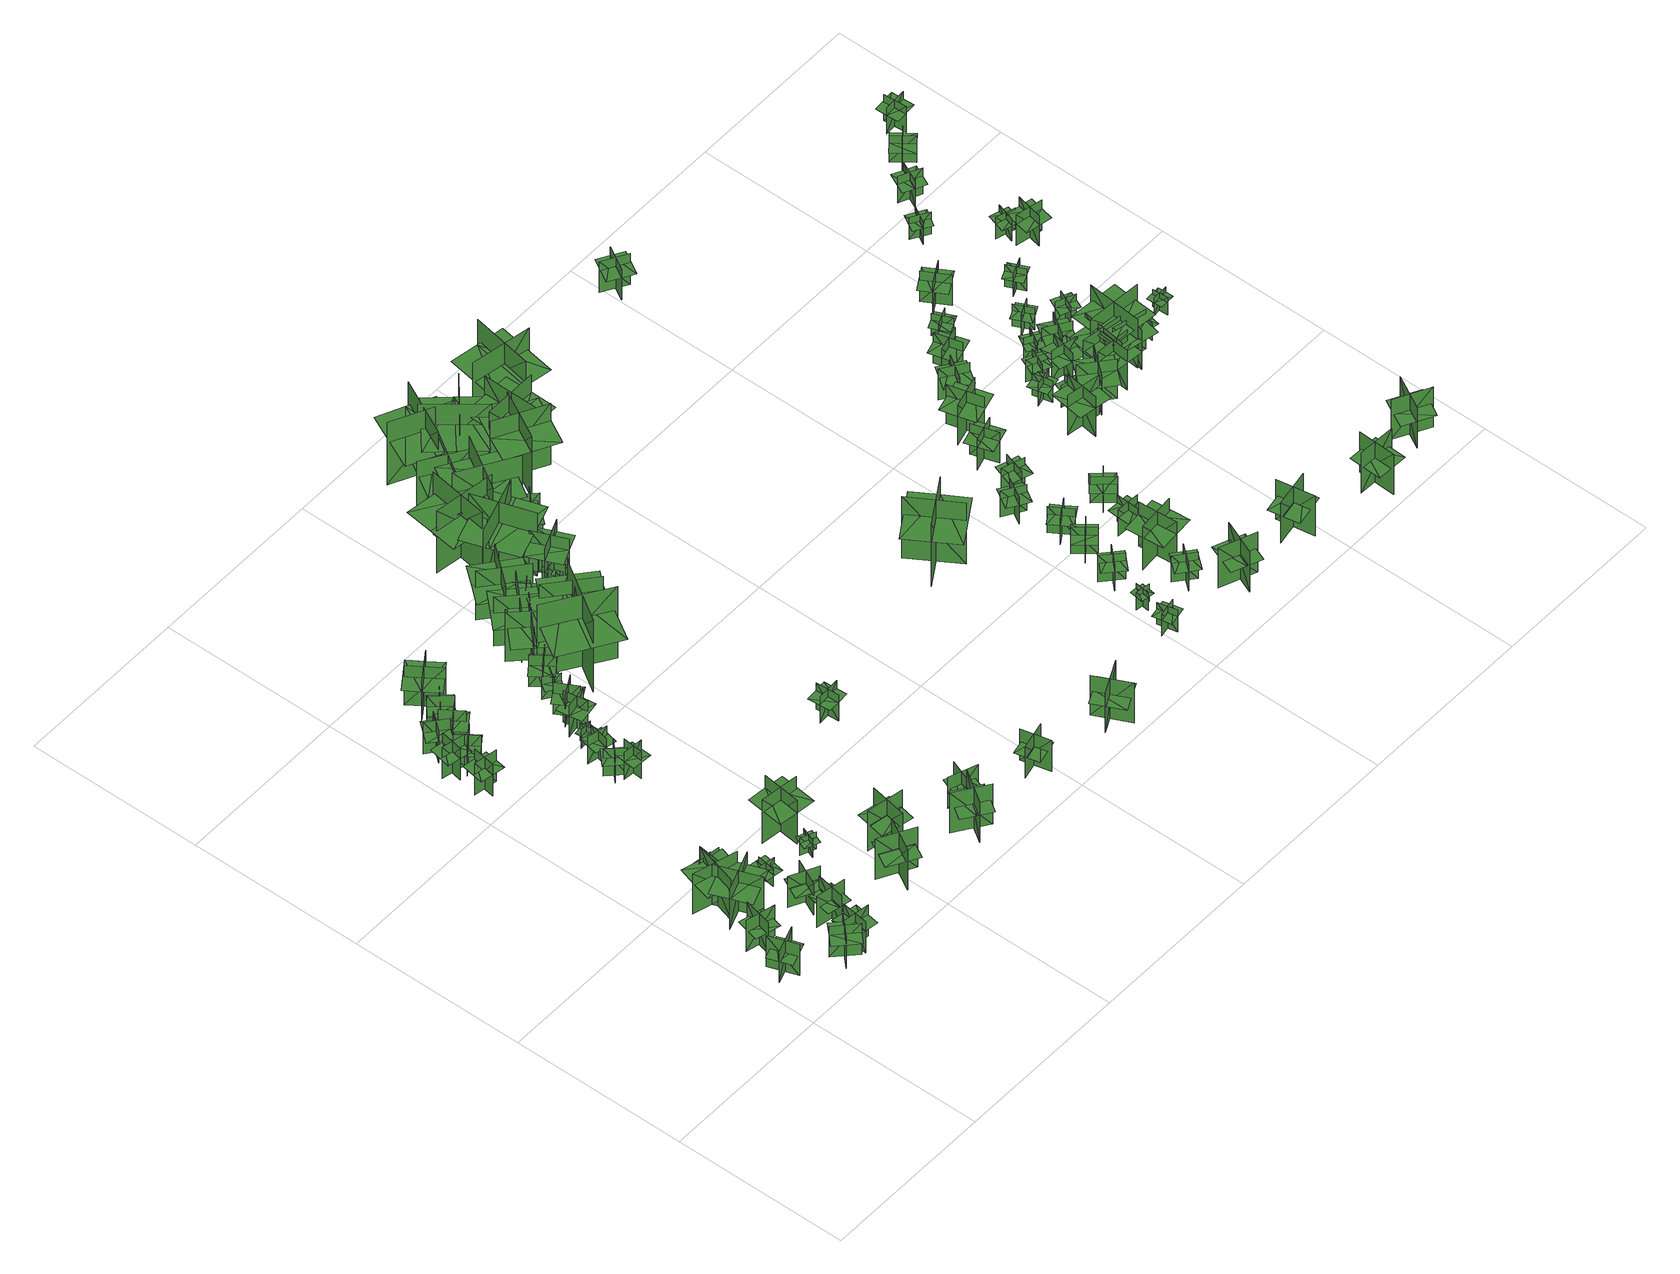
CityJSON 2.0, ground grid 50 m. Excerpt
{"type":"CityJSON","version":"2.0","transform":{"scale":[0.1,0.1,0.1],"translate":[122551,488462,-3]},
"CityObjects":{
"tree1":{"type":"SolitaryVegetationObject","geometry":[{"type":"MultiSurface","lod":"1","boundaries":[[[0,1,2]],[[0,2,3]],[[4,5,6]],[[4,6,7]],[[8,9,10]],[[8,10,11]],[[8,12,13]],[[8,13,9]]]}]},
"tree2":{"type":"SolitaryVegetationObject","geometry":[{"type":"MultiSurface","lod":"1","boundaries":[[[14,15,16]],[[14,16,17]],[[18,19,20]],[[18,20,21]],[[22,23,24]],[[22,24,25]],[[22,26,27]],[[22,27,23]]]}]},
"tree3":{"type":"SolitaryVegetationObject","geometry":[{"type":"MultiSurface","lod":"1","boundaries":[[[28,29,30]],[[28,30,31]],[[32,33,34]],[[32,34,35]],[[36,37,38]],[[36,38,39]],[[36,39,40]],[[36,40,41]]]}]},
"tree4":{"type":"SolitaryVegetationObject","geometry":[{"type":"MultiSurface","lod":"1","boundaries":[[[42,43,44]],[[42,44,45]],[[46,47,48]],[[46,48,49]],[[50,51,52]],[[50,52,53]],[[50,53,54]],[[50,54,55]]]}]},
"tree5":{"type":"SolitaryVegetationObject","geometry":[{"type":"MultiSurface","lod":"1","boundaries":[[[56,57,58]],[[56,58,59]],[[60,61,62]],[[60,62,63]],[[64,65,66]],[[64,66,67]],[[64,67,68]],[[64,68,69]]]}]},
"tree6":{"type":"SolitaryVegetationObject","geometry":[{"type":"MultiSurface","lod":"1","boundaries":[[[70,71,72]],[[70,72,73]],[[74,75,76]],[[74,76,77]],[[78,79,80]],[[78,80,81]],[[78,81,82]],[[78,82,83]]]}]},
"tree7":{"type":"SolitaryVegetationObject","geometry":[{"type":"MultiSurface","lod":"1","boundaries":[[[84,85,86]],[[84,86,87]],[[88,89,90]],[[88,90,91]],[[92,93,94]],[[92,94,95]],[[92,95,96]],[[92,96,97]]]}]},
"tree8":{"type":"SolitaryVegetationObject","geometry":[{"type":"MultiSurface","lod":"1","boundaries":[[[98,99,100]],[[98,100,101]],[[102,103,104]],[[102,104,105]],[[106,107,108]],[[106,108,109]],[[106,110,111]],[[106,111,107]]]}]},
"tree9":{"type":"SolitaryVegetationObject","geometry":[{"type":"MultiSurface","lod":"1","boundaries":[[[112,113,114]],[[112,114,115]],[[116,117,118]],[[116,118,119]],[[120,121,122]],[[120,122,123]],[[120,124,125]],[[120,125,121]]]}]},
"tree10":{"type":"SolitaryVegetationObject","geometry":[{"type":"MultiSurface","lod":"1","boundaries":[[[126,127,128]],[[126,128,129]],[[130,131,132]],[[130,132,133]],[[134,135,136]],[[134,136,137]],[[134,137,138]],[[134,138,139]]]}]},
"tree11":{"type":"SolitaryVegetationObject","geometry":[{"type":"MultiSurface","lod":"1","boundaries":[[[140,141,142]],[[140,142,143]],[[144,145,146]],[[144,146,147]],[[148,149,150]],[[148,150,151]],[[148,152,153]],[[148,153,149]]]}]},
"tree12":{"type":"SolitaryVegetationObject","geometry":[{"type":"MultiSurface","lod":"1","boundaries":[[[154,155,156]],[[154,156,157]],[[158,159,160]],[[158,160,161]],[[162,163,164]],[[162,164,165]],[[162,166,167]],[[162,167,163]]]}]},
"tree13":{"type":"SolitaryVegetationObject","geometry":[{"type":"MultiSurface","lod":"1","boundaries":[[[168,169,170]],[[168,170,171]],[[172,173,174]],[[172,174,175]],[[176,177,178]],[[176,178,179]],[[176,180,181]],[[176,181,177]]]}]},
"tree14":{"type":"SolitaryVegetationObject","geometry":[{"type":"MultiSurface","lod":"1","boundaries":[[[182,183,184]],[[182,184,185]],[[186,187,188]],[[186,188,189]],[[190,191,192]],[[190,192,193]],[[190,194,195]],[[190,195,191]]]}]},
"tree15":{"type":"SolitaryVegetationObject","geometry":[{"type":"MultiSurface","lod":"1","boundaries":[[[196,197,198]],[[196,198,199]],[[200,201,202]],[[200,202,203]],[[204,205,206]],[[204,206,207]],[[204,207,208]],[[204,208,209]]]}]},
"tree16":{"type":"SolitaryVegetationObject","geometry":[{"type":"MultiSurface","lod":"1","boundaries":[[[210,211,212]],[[210,212,213]],[[214,215,216]],[[214,216,217]],[[218,219,220]],[[218,220,221]],[[218,222,223]],[[218,223,219]]]}]},
"tree17":{"type":"SolitaryVegetationObject","geometry":[{"type":"MultiSurface","lod":"1","boundaries":[[[224,225,226]],[[224,226,227]],[[228,229,230]],[[228,230,231]],[[232,233,234]],[[232,234,235]],[[232,236,237]],[[232,237,233]]]}]},
"tree18":{"type":"SolitaryVegetationObject","geometry":[{"type":"MultiSurface","lod":"1","boundaries":[[[238,239,240]],[[238,240,241]],[[242,243,244]],[[242,244,245]],[[246,247,248]],[[246,248,249]],[[246,250,251]],[[246,251,247]]]}]},
"tree19":{"type":"SolitaryVegetationObject","geometry":[{"type":"MultiSurface","lod":"1","boundaries":[[[252,253,254]],[[252,254,255]],[[256,257,258]],[[256,258,259]],[[260,261,262]],[[260,262,263]],[[260,263,264]],[[260,264,265]]]}]},
"tree20":{"type":"SolitaryVegetationObject","geometry":[{"type":"MultiSurface","lod":"1","boundaries":[[[266,267,268]],[[266,268,269]],[[270,271,272]],[[270,272,273]],[[274,275,276]],[[274,276,277]],[[274,278,279]],[[274,279,275]]]}]},
"tree21":{"type":"SolitaryVegetationObject","geometry":[{"type":"MultiSurface","lod":"1","boundaries":[[[280,281,282]],[[280,282,283]],[[284,285,286]],[[284,286,287]],[[288,289,290]],[[288,290,291]],[[288,292,293]],[[288,293,289]]]}]},
"tree22":{"type":"SolitaryVegetationObject","geometry":[{"type":"MultiSurface","lod":"1","boundaries":[[[294,295,296]],[[294,296,297]],[[298,299,300]],[[298,300,301]],[[302,303,304]],[[302,304,305]],[[302,305,306]],[[302,306,307]]]}]},
"tree23":{"type":"SolitaryVegetationObject","geometry":[{"type":"MultiSurface","lod":"1","boundaries":[[[308,309,310]],[[308,310,311]],[[312,313,314]],[[312,314,315]],[[316,317,318]],[[316,318,319]],[[316,320,321]],[[316,321,317]]]}]},
"tree24":{"type":"SolitaryVegetationObject","geometry":[{"type":"MultiSurface","lod":"1","boundaries":[[[322,323,324]],[[322,324,325]],[[326,327,328]],[[326,328,329]],[[330,331,332]],[[330,332,333]],[[330,334,335]],[[330,335,331]]]}]},
"tree25":{"type":"SolitaryVegetationObject","geometry":[{"type":"MultiSurface","lod":"1","boundaries":[[[336,337,338]],[[336,338,339]],[[340,341,342]],[[340,342,343]],[[344,345,346]],[[344,346,347]],[[344,348,349]],[[344,349,345]]]}]},
"tree26":{"type":"SolitaryVegetationObject","geometry":[{"type":"MultiSurface","lod":"1","boundaries":[[[350,351,352]],[[350,352,353]],[[354,355,356]],[[354,356,357]],[[358,359,360]],[[358,360,361]],[[358,362,363]],[[358,363,359]]]}]},
"tree27":{"type":"SolitaryVegetationObject","geometry":[{"type":"MultiSurface","lod":"1","boundaries":[[[364,365,366]],[[364,366,367]],[[368,369,370]],[[368,370,371]],[[372,373,374]],[[372,374,375]],[[372,376,377]],[[372,377,373]]]}]},
"tree28":{"type":"SolitaryVegetationObject","geometry":[{"type":"MultiSurface","lod":"1","boundaries":[[[378,379,380]],[[378,380,381]],[[382,383,384]],[[382,384,385]],[[386,387,388]],[[386,388,389]],[[386,390,391]],[[386,391,387]]]}]},
"tree29":{"type":"SolitaryVegetationObject","geometry":[{"type":"MultiSurface","lod":"1","boundaries":[[[392,393,394]],[[392,394,395]],[[396,397,398]],[[396,398,399]],[[400,401,402]],[[400,402,403]],[[400,404,405]],[[400,405,401]]]}]},
"tree30":{"type":"SolitaryVegetationObject","geometry":[{"type":"MultiSurface","lod":"1","boundaries":[[[406,407,408]],[[406,408,409]],[[410,411,412]],[[410,412,413]],[[414,415,416]],[[414,416,417]],[[414,418,419]],[[414,419,415]]]}]},
"tree31":{"type":"SolitaryVegetationObject","geometry":[{"type":"MultiSurface","lod":"1","boundaries":[[[420,421,422]],[[420,422,423]],[[424,425,426]],[[424,426,427]],[[428,429,430]],[[428,430,431]],[[428,432,433]],[[428,433,429]]]}]},
"tree32":{"type":"SolitaryVegetationObject","geometry":[{"type":"MultiSurface","lod":"1","boundaries":[[[434,435,436]],[[434,436,437]],[[438,439,440]],[[438,440,441]],[[442,443,444]],[[442,444,445]],[[442,445,446]],[[442,446,447]]]}]},
"tree33":{"type":"SolitaryVegetationObject","geometry":[{"type":"MultiSurface","lod":"1","boundaries":[[[448,449,450]],[[448,450,451]],[[452,453,454]],[[452,454,455]],[[456,457,458]],[[456,458,459]],[[456,459,460]],[[456,460,461]]]}]},
"tree34":{"type":"SolitaryVegetationObject","geometry":[{"type":"MultiSurface","lod":"1","boundaries":[[[462,463,464]],[[462,464,465]],[[466,467,468]],[[466,468,469]],[[470,471,472]],[[470,472,473]],[[470,473,474]],[[470,474,475]]]}]},
"tree35":{"type":"SolitaryVegetationObject","geometry":[{"type":"MultiSurface","lod":"1","boundaries":[[[476,477,478]],[[476,478,479]],[[480,481,482]],[[480,482,483]],[[484,485,486]],[[484,486,487]],[[484,487,488]],[[484,488,489]]]}]},
"tree36":{"type":"SolitaryVegetationObject","geometry":[{"type":"MultiSurface","lod":"1","boundaries":[[[490,491,492]],[[490,492,493]],[[494,495,496]],[[494,496,497]],[[498,499,500]],[[498,500,501]],[[498,501,502]],[[498,502,503]]]}]},
"tree37":{"type":"SolitaryVegetationObject","geometry":[{"type":"MultiSurface","lod":"1","boundaries":[[[504,505,506]],[[504,506,507]],[[508,509,510]],[[508,510,511]],[[512,513,514]],[[512,514,515]],[[512,515,516]],[[512,516,517]]]}]},
"tree38":{"type":"SolitaryVegetationObject","geometry":[{"type":"MultiSurface","lod":"1","boundaries":[[[518,519,520]],[[518,520,521]],[[522,523,524]],[[522,524,525]],[[526,527,528]],[[526,528,529]],[[526,529,530]],[[526,530,531]]]}]},
"tree39":{"type":"SolitaryVegetationObject","geometry":[{"type":"MultiSurface","lod":"1","boundaries":[[[532,533,534]],[[532,534,535]],[[536,537,538]],[[536,538,539]],[[540,541,542]],[[540,542,543]],[[540,543,544]],[[540,544,545]]]}]},
"tree40":{"type":"SolitaryVegetationObject","geometry":[{"type":"MultiSurface","lod":"1","boundaries":[[[546,547,548]],[[546,548,549]],[[550,551,552]],[[550,552,553]],[[554,555,556]],[[554,556,557]],[[554,557,558]],[[554,558,559]]]}]},
"tree41":{"type":"SolitaryVegetationObject","geometry":[{"type":"MultiSurface","lod":"1","boundaries":[[[560,561,562]],[[560,562,563]],[[564,565,566]],[[564,566,567]],[[568,569,570]],[[568,570,571]],[[568,571,572]],[[568,572,573]]]}]},
"tree42":{"type":"SolitaryVegetationObject","geometry":[{"type":"MultiSurface","lod":"1","boundaries":[[[574,575,576]],[[574,576,577]],[[578,579,580]],[[578,580,581]],[[582,583,584]],[[582,584,585]],[[582,586,587]],[[582,587,583]]]}]},
"tree43":{"type":"SolitaryVegetationObject","geometry":[{"type":"MultiSurface","lod":"1","boundaries":[[[588,589,590]],[[588,590,591]],[[592,593,594]],[[592,594,595]],[[596,597,598]],[[596,598,599]],[[596,599,600]],[[596,600,601]]]}]},
"tree44":{"type":"SolitaryVegetationObject","geometry":[{"type":"MultiSurface","lod":"1","boundaries":[[[602,603,604]],[[602,604,605]],[[606,607,608]],[[606,608,609]],[[610,611,612]],[[610,612,613]],[[610,613,614]],[[610,614,615]]]}]},
"tree45":{"type":"SolitaryVegetationObject","geometry":[{"type":"MultiSurface","lod":"1","boundaries":[[[616,617,618]],[[616,618,619]],[[620,621,622]],[[620,622,623]],[[624,625,626]],[[624,626,627]],[[624,627,628]],[[624,628,629]]]}]},
"tree46":{"type":"SolitaryVegetationObject","geometry":[{"type":"MultiSurface","lod":"1","boundaries":[[[630,631,632]],[[630,632,633]],[[634,635,636]],[[634,636,637]],[[638,639,640]],[[638,640,641]],[[638,641,642]],[[638,642,643]]]}]},
"tree47":{"type":"SolitaryVegetationObject","geometry":[{"type":"MultiSurface","lod":"1","boundaries":[[[644,645,646]],[[644,646,647]],[[648,649,650]],[[648,650,651]],[[652,653,654]],[[652,654,655]],[[652,655,656]],[[652,656,657]]]}]},
"tree48":{"type":"SolitaryVegetationObject","geometry":[{"type":"MultiSurface","lod":"1","boundaries":[[[658,659,660]],[[658,660,661]],[[662,663,664]],[[662,664,665]],[[666,667,668]],[[666,668,669]],[[666,669,670]],[[666,670,671]]]}]},
"tree49":{"type":"SolitaryVegetationObject","geometry":[{"type":"MultiSurface","lod":"1","boundaries":[[[672,673,674]],[[672,674,675]],[[676,677,678]],[[676,678,679]],[[680,681,682]],[[680,682,683]],[[680,683,684]],[[680,684,685]]]}]},
"tree50":{"type":"SolitaryVegetationObject","geometry":[{"type":"MultiSurface","lod":"1","boundaries":[[[686,687,688]],[[686,688,689]],[[690,691,692]],[[690,692,693]],[[694,695,696]],[[694,696,697]],[[694,697,698]],[[694,698,699]]]}]},
"tree51":{"type":"SolitaryVegetationObject","geometry":[{"type":"MultiSurface","lod":"1","boundaries":[[[700,701,702]],[[700,702,703]],[[704,705,706]],[[704,706,707]],[[708,709,710]],[[708,710,711]],[[708,712,713]],[[708,713,709]]]}]},
"tree52":{"type":"SolitaryVegetationObject","geometry":[{"type":"MultiSurface","lod":"1","boundaries":[[[714,715,716]],[[714,716,717]],[[718,719,720]],[[718,720,721]],[[722,723,724]],[[722,724,725]],[[722,725,726]],[[722,726,727]]]}]},
"tree53":{"type":"SolitaryVegetationObject","geometry":[{"type":"MultiSurface","lod":"1","boundaries":[[[728,729,730]],[[728,730,731]],[[732,733,734]],[[732,734,735]],[[736,737,738]],[[736,738,739]],[[736,740,741]],[[736,741,737]]]}]},
"tree54":{"type":"SolitaryVegetationObject","geometry":[{"type":"MultiSurface","lod":"1","boundaries":[[[742,743,744]],[[742,744,745]],[[746,747,748]],[[746,748,749]],[[750,751,752]],[[750,752,753]],[[750,753,754]],[[750,754,755]]]}]},
"tree55":{"type":"SolitaryVegetationObject","geometry":[{"type":"MultiSurface","lod":"1","boundaries":[[[756,757,758]],[[756,758,759]],[[760,761,762]],[[760,762,763]],[[764,765,766]],[[764,766,767]],[[764,767,768]],[[764,768,769]]]}]},
"tree56":{"type":"SolitaryVegetationObject","geometry":[{"type":"MultiSurface","lod":"1","boundaries":[[[770,771,772]],[[770,772,773]],[[774,775,776]],[[774,776,777]],[[778,779,780]],[[778,780,781]],[[778,781,782]],[[778,782,783]]]}]},
"tree57":{"type":"SolitaryVegetationObject","geometry":[{"type":"MultiSurface","lod":"1","boundaries":[[[784,785,786]],[[784,786,787]],[[788,789,790]],[[788,790,791]],[[792,793,794]],[[792,794,795]],[[792,795,796]],[[792,796,797]]]}]},
"tree58":{"type":"SolitaryVegetationObject","geometry":[{"type":"MultiSurface","lod":"1","boundaries":[[[798,799,800]],[[798,800,801]],[[802,803,804]],[[802,804,805]],[[806,807,808]],[[806,808,809]],[[806,809,810]],[[806,810,811]]]}]},
"tree59":{"type":"SolitaryVegetationObject","geometry":[{"type":"MultiSurface","lod":"1","boundaries":[[[812,813,814]],[[812,814,815]],[[816,817,818]],[[816,818,819]],[[820,821,822]],[[820,822,823]],[[820,823,824]],[[820,824,825]]]}]},
"tree60":{"type":"SolitaryVegetationObject","geometry":[{"type":"MultiSurface","lod":"1","boundaries":[[[826,827,828]],[[826,828,829]],[[830,831,832]],[[830,832,833]],[[834,835,836]],[[834,836,837]],[[834,838,839]],[[834,839,835]]]}]},
"tree61":{"type":"SolitaryVegetationObject","geometry":[{"type":"MultiSurface","lod":"1","boundaries":[[[840,841,842]],[[840,842,843]],[[844,845,846]],[[844,846,847]],[[848,849,850]],[[848,850,851]],[[848,851,852]],[[848,852,853]]]}]},
"tree62":{"type":"SolitaryVegetationObject","geometry":[{"type":"MultiSurface","lod":"1","boundaries":[[[854,855,856]],[[854,856,857]],[[858,859,860]],[[858,860,861]],[[862,863,864]],[[862,864,865]],[[862,865,866]],[[862,866,867]]]}]},
"tree63":{"type":"SolitaryVegetationObject","geometry":[{"type":"MultiSurface","lod":"1","boundaries":[[[868,869,870]],[[868,870,871]],[[872,873,874]],[[872,874,875]],[[876,877,878]],[[876,878,879]],[[876,879,880]],[[876,880,881]]]}]},
"tree64":{"type":"SolitaryVegetationObject","geometry":[{"type":"MultiSurface","lod":"1","boundaries":[[[882,883,884]],[[882,884,885]],[[886,887,888]],[[886,888,889]],[[890,891,892]],[[890,892,893]],[[890,893,894]],[[890,894,895]]]}]},
"tree65":{"type":"SolitaryVegetationObject","geometry":[{"type":"MultiSurface","lod":"1","boundaries":[[[896,897,898]],[[896,898,899]],[[900,901,902]],[[900,902,903]],[[904,905,906]],[[904,906,907]],[[904,907,908]],[[904,908,909]]]}]},
"tree66":{"type":"SolitaryVegetationObject","geometry":[{"type":"MultiSurface","lod":"1","boundaries":[[[910,911,912]],[[910,912,913]],[[914,915,916]],[[914,916,917]],[[918,919,920]],[[918,920,921]],[[918,921,922]],[[918,922,923]]]}]},
"tree67":{"type":"SolitaryVegetationObject","geometry":[{"type":"MultiSurface","lod":"1","boundaries":[[[924,925,926]],[[924,926,927]],[[928,929,930]],[[928,930,931]],[[932,933,934]],[[932,934,935]],[[932,935,936]],[[932,936,937]]]}]},
"tree68":{"type":"SolitaryVegetationObject","geometry":[{"type":"MultiSurface","lod":"1","boundaries":[[[938,939,940]],[[938,940,941]],[[942,943,944]],[[942,944,945]],[[946,947,948]],[[946,948,949]],[[946,949,950]],[[946,950,951]]]}]},
"tree69":{"type":"SolitaryVegetationObject","geometry":[{"type":"MultiSurface","lod":"1","boundaries":[[[952,953,954]],[[952,954,955]],[[956,957,958]],[[956,958,959]],[[960,961,962]],[[960,962,963]],[[960,963,964]],[[960,964,965]]]}]},
"tree70":{"type":"SolitaryVegetationObject","geometry":[{"type":"MultiSurface","lod":"1","boundaries":[[[966,967,968]],[[966,968,969]],[[970,971,972]],[[970,972,973]],[[974,975,976]],[[974,976,977]],[[974,977,978]],[[974,978,979]]]}]},
"tree71":{"type":"SolitaryVegetationObject","geometry":[{"type":"MultiSurface","lod":"1","boundaries":[[[980,981,982]],[[980,982,983]],[[984,985,986]],[[984,986,987]],[[988,989,990]],[[988,990,991]],[[988,992,993]],[[988,993,989]]]}]},
"tree72":{"type":"SolitaryVegetationObject","geometry":[{"type":"MultiSurface","lod":"1","boundaries":[[[994,995,996]],[[994,996,997]],[[998,999,1000]],[[998,1000,1001]],[[1002,1003,1004]],[[1002,1004,1005]],[[1002,1005,1006]],[[1002,1006,1007]]]}]},
"tree73":{"type":"SolitaryVegetationObject","geometry":[{"type":"MultiSurface","lod":"1","boundaries":[[[1008,1009,1010]],[[1008,1010,1011]],[[1012,1013,1014]],[[1012,1014,1015]],[[1016,1017,1018]],[[1016,1018,1019]],[[1016,1019,1020]],[[1016,1020,1021]]]}]},
"tree74":{"type":"SolitaryVegetationObject","geometry":[{"type":"MultiSurface","lod":"1","boundaries":[[[1022,1023,1024]],[[1022,1024,1025]],[[1026,1027,1028]],[[1026,1028,1029]],[[1030,1031,1032]],[[1030,1032,1033]],[[1030,1033,1034]],[[1030,1034,1035]]]}]},
"tree75":{"type":"SolitaryVegetationObject","geometry":[{"type":"MultiSurface","lod":"1","boundaries":[[[1036,1037,1038]],[[1036,1038,1039]],[[1040,1041,1042]],[[1040,1042,1043]],[[1044,1045,1046]],[[1044,1046,1047]],[[1044,1047,1048]],[[1044,1048,1049]]]}]},
"tree76":{"type":"SolitaryVegetationObject","geometry":[{"type":"MultiSurface","lod":"1","boundaries":[[[1050,1051,1052]],[[1050,1052,1053]],[[1054,1055,1056]],[[1054,1056,1057]],[[1058,1059,1060]],[[1058,1060,1061]],[[1058,1061,1062]],[[1058,1062,1063]]]}]},
"tree77":{"type":"SolitaryVegetationObject","geometry":[{"type":"MultiSurface","lod":"1","boundaries":[[[1064,1065,1066]],[[1064,1066,1067]],[[1068,1069,1070]],[[1068,1070,1071]],[[1072,1073,1074]],[[1072,1074,1075]],[[1072,1076,1077]],[[1072,1077,1073]]]}]},
"tree78":{"type":"SolitaryVegetationObject","geometry":[{"type":"MultiSurface","lod":"1","boundaries":[[[1078,1079,1080]],[[1078,1080,1081]],[[1082,1083,1084]],[[1082,1084,1085]],[[1086,1087,1088]],[[1086,1088,1089]],[[1086,1089,1090]],[[1086,1090,1091]]]}]},
"tree79":{"type":"SolitaryVegetationObject","geometry":[{"type":"MultiSurface","lod":"1","boundaries":[[[1092,1093,1094]],[[1092,1094,1095]],[[1096,1097,1098]],[[1096,1098,1099]],[[1100,1101,1102]],[[1100,1102,1103]],[[1100,1103,1104]],[[1100,1104,1105]]]}]},
"tree80":{"type":"SolitaryVegetationObject","geometry":[{"type":"MultiSurface","lod":"1","boundaries":[[[1106,1107,1108]],[[1106,1108,1109]],[[1110,1111,1112]],[[1110,1112,1113]],[[1114,1115,1116]],[[1114,1116,1117]],[[1114,1117,1118]],[[1114,1118,1119]]]}]},
"tree81":{"type":"SolitaryVegetationObject","geometry":[{"type":"MultiSurface","lod":"1","boundaries":[[[1120,1121,1122]],[[1120,1122,1123]],[[1124,1125,1126]],[[1124,1126,1127]],[[1128,1129,1130]],[[1128,1130,1131]],[[1128,1131,1132]],[[1128,1132,1133]]]}]},
"tree82":{"type":"SolitaryVegetationObject","geometry":[{"type":"MultiSurface","lod":"1","boundaries":[[[1134,1135,1136]],[[1134,1136,1137]],[[1138,1139,1140]],[[1138,1140,1141]],[[1142,1143,1144]],[[1142,1144,1145]],[[1142,1145,1146]],[[1142,1146,1147]]]}]},
"tree83":{"type":"SolitaryVegetationObject","geometry":[{"type":"MultiSurface","lod":"1","boundaries":[[[1148,1149,1150]],[[1148,1150,1151]],[[1152,1153,1154]],[[1152,1154,1155]],[[1156,1157,1158]],[[1156,1158,1159]],[[1156,1159,1160]],[[1156,1160,1161]]]}]},
"tree84":{"type":"SolitaryVegetationObject","geometry":[{"type":"MultiSurface","lod":"1","boundaries":[[[1162,1163,1164]],[[1162,1164,1165]],[[1166,1167,1168]],[[1166,1168,1169]],[[1170,1171,1172]],[[1170,1172,1173]],[[1170,1173,1174]],[[1170,1174,1175]]]}]},
"tree85":{"type":"SolitaryVegetationObject","geometry":[{"type":"MultiSurface","lod":"1","boundaries":[[[1176,1177,1178]],[[1176,1178,1179]],[[1180,1181,1182]],[[1180,1182,1183]],[[1184,1185,1186]],[[1184,1186,1187]],[[1184,1187,1188]],[[1184,1188,1189]]]}]},
"tree86":{"type":"SolitaryVegetationObject","geometry":[{"type":"MultiSurface","lod":"1","boundaries":[[[1190,1191,1192]],[[1190,1192,1193]],[[1194,1195,1196]],[[1194,1196,1197]],[[1198,1199,1200]],[[1198,1200,1201]],[[1198,1202,1203]],[[1198,1203,1199]]]}]},
"tree87":{"type":"SolitaryVegetationObject","geometry":[{"type":"MultiSurface","lod":"1","boundaries":[[[1204,1205,1206]],[[1204,1206,1207]],[[1208,1209,1210]],[[1208,1210,1211]],[[1212,1213,1214]],[[1212,1214,1215]],[[1212,1215,1216]],[[1212,1216,1217]]]}]},
"tree88":{"type":"SolitaryVegetationObject","geometry":[{"type":"MultiSurface","lod":"1","boundaries":[[[1218,1219,1220]],[[1218,1220,1221]],[[1222,1223,1224]],[[1222,1224,1225]],[[1226,1227,1228]],[[1226,1228,1229]],[[1226,1229,1230]],[[1226,1230,1231]]]}]},
"tree89":{"type":"SolitaryVegetationObject","geometry":[{"type":"MultiSurface","lod":"1","boundaries":[[[1232,1233,1234]],[[1232,1234,1235]],[[1236,1237,1238]],[[1236,1238,1239]],[[1240,1241,1242]],[[1240,1242,1243]],[[1240,1243,1244]],[[1240,1244,1245]]]}]},
"tree90":{"type":"SolitaryVegetationObject","geometry":[{"type":"MultiSurface","lod":"1","boundaries":[[[1246,1247,1248]],[[1246,1248,1249]],[[1250,1251,1252]],[[1250,1252,1253]],[[1254,1255,1256]],[[1254,1256,1257]],[[1254,1257,1258]],[[1254,1258,1259]]]}]},
"tree91":{"type":"SolitaryVegetationObject","geometry":[{"type":"MultiSurface","lod":"1","boundaries":[[[1260,1261,1262]],[[1260,1262,1263]],[[1264,1265,1266]],[[1264,1266,1267]],[[1268,1269,1270]],[[1268,1270,1271]],[[1268,1271,1272]],[[1268,1272,1273]]]}]},
"tree92":{"type":"SolitaryVegetationObject","geometry":[{"type":"MultiSurface","lod":"1","boundaries":[[[1274,1275,1276]],[[1274,1276,1277]],[[1278,1279,1280]],[[1278,1280,1281]],[[1282,1283,1284]],[[1282,1284,1285]],[[1282,1285,1286]],[[1282,1286,1287]]]}]},
"tree93":{"type":"SolitaryVegetationObject","geometry":[{"type":"MultiSurface","lod":"1","boundaries":[[[1288,1289,1290]],[[1288,1290,1291]],[[1292,1293,1294]],[[1292,1294,1295]],[[1296,1297,1298]],[[1296,1298,1299]],[[1296,1299,1300]],[[1296,1300,1301]]]}]},
"tree94":{"type":"SolitaryVegetationObject","geometry":[{"type":"MultiSurface","lod":"1","boundaries":[[[1302,1303,1304]],[[1302,1304,1305]],[[1306,1307,1308]],[[1306,1308,1309]],[[1310,1311,1312]],[[1310,1312,1313]],[[1310,1313,1314]],[[1310,1314,1315]]]}]},
"tree95":{"type":"SolitaryVegetationObject","geometry":[{"type":"MultiSurface","lod":"1","boundaries":[[[1316,1317,1318]],[[1316,1318,1319]],[[1320,1321,1322]],[[1320,1322,1323]],[[1324,1325,1326]],[[1324,1326,1327]],[[1324,1327,1328]],[[1324,1328,1329]]]}]},
"tree96":{"type":"SolitaryVegetationObject","geometry":[{"type":"MultiSurface","lod":"1","boundaries":[[[1330,1331,1332]],[[1330,1332,1333]],[[1334,1335,1336]],[[1334,1336,1337]],[[1338,1339,1340]],[[1338,1340,1341]],[[1338,1341,1342]],[[1338,1342,1343]]]}]},
"tree97":{"type":"SolitaryVegetationObject","geometry":[{"type":"MultiSurface","lod":"1","boundaries":[[[1344,1345,1346]],[[1344,1346,1347]],[[1348,1349,1350]],[[1348,1350,1351]],[[1352,1353,1354]],[[1352,1354,1355]],[[1352,1356,1357]],[[1352,1357,1353]]]}]},
"tree98":{"type":"SolitaryVegetationObject","geometry":[{"type":"MultiSurface","lod":"1","boundaries":[[[1358,1359,1360]],[[1358,1360,1361]],[[1362,1363,1364]],[[1362,1364,1365]],[[1366,1367,1368]],[[1366,1368,1369]],[[1366,1369,1370]],[[1366,1370,1371]]]}]},
"tree99":{"type":"SolitaryVegetationObject","geometry":[{"type":"MultiSurface","lod":"1","boundaries":[[[1372,1373,1374]],[[1372,1374,1375]],[[1376,1377,1378]],[[1376,1378,1379]],[[1380,1381,1382]],[[1380,1382,1383]],[[1380,1383,1384]],[[1380,1384,1385]]]}]},
"tree100":{"type":"SolitaryVegetationObject","geometry":[{"type":"MultiSurface","lod":"1","boundaries":[[[1386,1387,1388]],[[1386,1388,1389]],[[1390,1391,1392]],[[1390,1392,1393]],[[1394,1395,1396]],[[1394,1396,1397]],[[1394,1397,1398]],[[1394,1398,1399]]]}]},
"tree101":{"type":"SolitaryVegetationObject","geometry":[{"type":"MultiSurface","lod":"1","boundaries":[[[1400,1401,1402]],[[1400,1402,1403]],[[1404,1405,1406]],[[1404,1406,1407]],[[1408,1409,1410]],[[1408,1410,1411]],[[1408,1411,1412]],[[1408,1412,1413]]]}]},
"tree102":{"type":"SolitaryVegetationObject","geometry":[{"type":"MultiSurface","lod":"1","boundaries":[[[1414,1415,1416]],[[1414,1416,1417]],[[1418,1419,1420]],[[1418,1420,1421]],[[1422,1423,1424]],[[1422,1424,1425]],[[1422,1425,1426]],[[1422,1426,1427]]]}]},
"tree103":{"type":"SolitaryVegetationObject","geometry":[{"type":"MultiSurface","lod":"1","boundaries":[[[1428,1429,1430]],[[1428,1430,1431]],[[1432,1433,1434]],[[1432,1434,1435]],[[1436,1437,1438]],[[1436,1438,1439]],[[1436,1439,1440]],[[1436,1440,1441]]]}]},
"tree104":{"type":"SolitaryVegetationObject","geometry":[{"type":"MultiSurface","lod":"1","boundaries":[[[1442,1443,1444]],[[1442,1444,1445]],[[1446,1447,1448]],[[1446,1448,1449]],[[1450,1451,1452]],[[1450,1452,1453]],[[1450,1453,1454]],[[1450,1454,1455]]]}]},
"tree105":{"type":"SolitaryVegetationObject","geometry":[{"type":"MultiSurface","lod":"1","boundaries":[[[1456,1457,1458]],[[1456,1458,1459]],[[1460,1461,1462]],[[1460,1462,1463]],[[1464,1465,1466]],[[1464,1466,1467]],[[1464,1467,1468]],[[1464,1468,1469]]]}]},
"tree106":{"type":"SolitaryVegetationObject","geometry":[{"type":"MultiSurface","lod":"1","boundaries":[[[1470,1471,1472]],[[1470,1472,1473]],[[1474,1475,1476]],[[1474,1476,1477]],[[1478,1479,1480]],[[1478,1480,1481]],[[1478,1481,1482]],[[1478,1482,1483]]]}]},
"tree107":{"type":"SolitaryVegetationObject","geometry":[{"type":"MultiSurface","lod":"1","boundaries":[[[1484,1485,1486]],[[1484,1486,1487]],[[1488,1489,1490]],[[1488,1490,1491]],[[1492,1493,1494]],[[1492,1494,1495]],[[1492,1495,1496]],[[1492,1496,1497]]]}]}
},
"vertices":[
[26,127,41],[106,155,41],[106,155,150],[26,127,150],[74,104,41],[74,104,150],[46,184,150],[46,184,41],[30,132,108],[100,156,108],[88,188,108],[19,164,108],[42,98,108],[111,123,108],
[51,251,43],[133,231,43],[133,231,152],[51,251,152],[79,206,43],[79,206,152],[99,288,152],[99,288,43],[57,253,110],[128,236,110],[137,269,110],[65,286,110],[49,219,110],[120,201,110],
[217,90,41],[163,34,41],[163,34,149],[217,90,149],[165,89,41],[221,35,41],[221,35,149],[165,89,149],[165,89,119],[138,61,119],[194,8,119],[221,35,119],[248,63,119],[192,117,119],
[114,408,47],[161,288,47],[161,288,187],[114,408,187],[78,324,47],[198,370,47],[198,370,187],[78,324,187],[83,326,148],[103,273,148],[214,316,148],[193,368,148],[173,421,148],[62,378,148],
[104,343,47],[139,467,47],[139,467,187],[104,343,187],[184,389,47],[60,424,47],[60,424,187],[184,389,187],[179,390,148],[195,445,148],[81,477,148],[65,423,148],[50,368,148],[164,336,148],
[201,73,41],[277,61,41],[277,61,149],[201,73,149],[231,31,41],[243,108,41],[243,108,149],[231,31,149],[231,31,118],[269,25,118],[281,102,118],[243,108,118],[205,114,118],[193,37,118],
[152,423,50],[160,485,50],[160,485,159],[152,423,159],[185,448,50],[185,448,159],[122,456,159],[122,456,50],[182,449,124],[186,475,124],[135,481,124],[132,455,124],[129,429,124],[179,422,124],
[256,125,45],[272,208,45],[272,208,154],[256,125,154],[300,155,45],[300,155,154],[217,170,154],[217,170,45],[254,131,112],[268,203,112],[234,209,112],[220,137,112],[289,124,112],[302,196,112],
[297,227,45],[222,265,45],[222,265,154],[297,227,154],[280,277,45],[280,277,154],[243,202,154],[243,202,45],[291,226,112],[225,259,112],[210,229,112],[276,196,112],[307,258,112],[241,291,112],
[230,364,46],[230,364,108],[282,356,108],[282,356,46],[259,385,46],[259,385,108],[251,334,108],[251,334,46],[260,393,88],[234,397,88],[224,333,88],[251,329,88],[277,325,88],[287,389,88],
[94,1061,41],[28,1072,41],[28,1072,152],[94,1061,152],[64,1103,41],[53,1037,41],[53,1037,152],[64,1103,152],[64,1103,116],[53,1037,116],[89,1031,116],[100,1097,116],[28,1109,116],[17,1043,116],
[83,1151,43],[18,1165,43],[18,1165,153],[83,1151,153],[55,1194,43],[42,1129,43],[42,1129,153],[55,1194,153],[55,1194,118],[42,1129,118],[77,1121,118],[91,1187,118],[19,1201,118],[6,1136,118],
[120,1166,39],[66,1127,39],[66,1127,149],[120,1166,149],[70,1174,39],[109,1120,39],[109,1120,149],[70,1174,149],[70,1174,113],[109,1120,113],[138,1141,113],[99,1195,113],[40,1153,113],[79,1099,113],
[49,1202,46],[91,1253,46],[91,1253,157],[49,1202,157],[99,1207,46],[48,1249,46],[48,1249,157],[99,1207,157],[99,1207,121],[48,1249,121],[25,1221,121],[77,1179,121],[122,1235,121],[71,1277,121],
[379,318,52],[395,359,52],[395,359,113],[379,318,113],[406,329,52],[365,346,52],[365,346,113],[406,329,113],[406,329,96],[414,350,96],[373,366,96],[365,346,96],[357,325,96],[398,309,96],
[103,1248,46],[142,1194,46],[142,1194,157],[103,1248,157],[95,1198,46],[149,1236,46],[149,1236,157],[95,1198,157],[95,1198,121],[149,1236,121],[128,1266,121],[74,1228,121],[116,1168,121],[170,1207,121],
[522,111,43],[427,164,43],[427,164,184],[522,111,184],[503,176,43],[503,176,184],[450,82,184],[450,82,43],[513,111,130],[431,157,130],[410,119,130],[492,72,130],[536,150,130],[453,197,130],
[111,1248,49],[160,1293,49],[160,1293,159],[111,1248,159],[162,1246,49],[117,1295,49],[117,1295,159],[162,1246,159],[162,1246,123],[117,1295,123],[90,1270,123],[136,1222,123],[189,1271,123],[144,1320,123],
[456,433,40],[346,446,40],[346,446,194],[456,433,194],[411,491,40],[398,381,40],[398,381,194],[411,491,194],[411,491,150],[356,497,150],[343,388,150],[398,381,150],[453,375,150],[466,484,150],
[318,841,32],[278,882,32],[278,882,126],[318,841,126],[318,885,32],[278,845,32],[278,845,126],[318,885,126],[318,885,95],[278,845,95],[300,823,95],[340,863,95],[296,907,95],[255,867,95],
[331,861,37],[325,804,37],[325,804,132],[331,861,132],[297,833,37],[354,828,37],[354,828,132],[297,833,132],[297,833,101],[354,828,101],[357,859,101],[300,864,101],[294,802,101],[351,797,101],
[142,1386,45],[200,1305,45],[200,1305,183],[142,1386,183],[130,1321,45],[212,1378,45],[212,1378,183],[130,1321,183],[130,1321,145],[159,1280,145],[241,1338,145],[212,1378,145],[183,1419,145],[102,1362,145],
[285,936,31],[341,924,31],[341,924,125],[285,936,125],[309,899,31],[321,955,31],[321,955,125],[309,899,125],[309,899,95],[321,955,95],[290,962,95],[279,906,95],[339,893,95],[351,949,95],
[592,217,42],[486,237,42],[486,237,183],[592,217,183],[553,273,42],[553,273,183],[533,167,183],[533,167,42],[585,215,129],[492,232,129],[484,189,129],[576,171,129],[593,259,129],[500,277,129],
[314,981,29],[352,985,29],[352,985,92],[314,981,92],[336,963,29],[333,1000,29],[333,1000,92],[336,963,92],[336,963,72],[333,1000,72],[312,998,72],[316,961,72],[357,964,72],[354,1002,72],
[349,1065,35],[360,999,35],[360,999,146],[349,1065,146],[320,1023,35],[385,1034,35],[385,1034,146],[320,1023,146],[320,1023,110],[385,1034,110],[379,1070,110],[314,1059,110],[326,988,110],[391,998,110],
[349,1097,40],[382,1040,40],[382,1040,151],[349,1097,151],[336,1048,40],[394,1081,40],[394,1081,151],[336,1048,151],[336,1048,115],[394,1081,115],[375,1113,115],[318,1079,115],[354,1017,115],[412,1050,115],
[403,1154,42],[376,1115,42],[376,1115,121],[403,1154,121],[367,1147,42],[406,1120,42],[406,1120,121],[367,1147,121],[367,1147,96],[406,1120,96],[421,1141,96],[382,1169,96],[352,1126,96],[391,1099,96],
[682,53,37],[742,143,37],[742,143,178],[682,53,178],[748,67,37],[748,67,178],[659,127,178],[659,127,37],[682,61,124],[735,139,124],[699,164,124],[646,86,124],[720,36,124],[773,114,124],
[430,1191,42],[376,1152,42],[376,1152,153],[430,1191,153],[380,1198,42],[419,1145,42],[419,1145,153],[380,1198,153],[380,1198,117],[419,1145,117],[448,1166,117],[409,1220,117],[350,1177,117],[389,1123,117],
[773,209,27],[744,130,27],[744,130,136],[773,209,136],[725,187,27],[725,187,136],[804,158,136],[804,158,27],[774,203,94],[749,134,94],[781,123,94],[806,191,94],[741,215,94],[715,146,94],
[400,1200,32],[498,1297,32],[498,1297,205],[400,1200,205],[510,1199,32],[413,1298,32],[413,1298,205],[510,1199,205],[413,1199,149],[459,1154,149],[555,1254,149],[510,1298,149],[464,1343,149],[367,1244,149],
[581,1244,31],[472,1075,31],[472,1075,282],[581,1244,282],[425,1210,31],[594,1101,31],[594,1101,282],[425,1210,282],[562,1241,201],[483,1290,201],[377,1119,201],[456,1070,201],[535,1021,201],[641,1192,201],
[540,1261,23],[441,1357,23],[441,1357,195],[540,1261,195],[539,1371,23],[442,1271,23],[442,1271,195],[539,1371,195],[541,1274,139],[585,1320,139],[484,1415,139],[440,1368,139],[396,1321,139],[497,1227,139],
[540,1285,28],[521,1326,28],[521,1326,105],[540,1285,105],[551,1313,28],[551,1313,105],[510,1294,105],[510,1294,28],[549,1313,80],[541,1330,80],[508,1314,80],[516,1297,80],[524,1280,80],[557,1295,80],
[620,1168,34],[502,1268,34],[502,1268,249],[620,1168,249],[612,1271,34],[512,1153,34],[512,1153,249],[612,1271,249],[612,1271,189],[553,1321,189],[453,1203,189],[512,1153,189],[572,1103,189],[671,1221,189],
[730,587,45],[796,591,45],[796,591,137],[730,587,137],[763,557,45],[759,623,45],[759,623,137],[763,557,137],[763,557,111],[796,559,111],[792,626,111],[759,623,111],[725,621,111],[730,555,111],
[552,1353,28],[546,1309,28],[546,1309,105],[552,1353,105],[528,1335,28],[528,1335,105],[573,1329,105],[573,1329,28],[530,1335,80],[527,1316,80],[563,1311,80],[566,1330,80],[568,1349,80],[532,1354,80],
[586,1357,19],[480,1446,19],[480,1446,191],[586,1357,191],[576,1467,19],[488,1360,19],[488,1360,191],[576,1467,191],[586,1370,135],[626,1420,135],[518,1507,135],[478,1457,135],[438,1407,135],[546,1320,135],
[599,1260,39],[563,1261,39],[563,1261,101],[599,1260,101],[583,1278,39],[583,1278,101],[582,1242,101],[582,1242,39],[582,1276,81],[567,1277,81],[567,1248,81],[582,1247,81],[597,1247,81],[598,1276,81],
[542,1343,28],[593,1380,28],[593,1380,137],[542,1343,137],[583,1337,28],[583,1337,137],[547,1388,137],[547,1388,28],[582,1338,102],[604,1354,102],[574,1395,102],[553,1380,102],[531,1364,102],[561,1323,102],
[992,122,38],[911,102,38],[911,102,147],[992,122,147],[947,149,38],[947,149,147],[967,67,147],[967,67,38],[988,118,105],[917,100,105],[925,67,105],[996,84,105],[980,152,105],[908,135,105],
[628,1279,41],[592,1277,41],[592,1277,103],[628,1279,103],[611,1295,41],[611,1295,103],[613,1259,103],[613,1259,41],[611,1294,83],[596,1293,83],[597,1264,83],[612,1265,83],[627,1266,83],[626,1295,83],
[649,1287,39],[590,1306,39],[590,1306,148],[649,1287,148],[631,1324,39],[631,1324,148],[611,1264,148],[611,1264,39],[630,1322,113],[605,1330,113],[589,1282,113],[614,1274,113],[639,1266,113],[655,1314,113],
[681,1335,43],[666,1394,43],[666,1394,125],[681,1335,125],[703,1372,43],[644,1357,43],[644,1357,125],[703,1372,125],[696,1370,94],[690,1395,94],[648,1384,94],[654,1360,94],[661,1335,94],[703,1346,94],
[557,1486,22],[724,1541,22],[724,1541,242],[557,1486,242],[682,1423,22],[627,1590,22],[627,1590,242],[682,1423,242],[571,1478,171],[598,1401,171],[764,1458,171],[738,1535,171],[711,1612,171],[545,1555,171],
[648,1371,43],[739,1411,43],[739,1411,181],[648,1371,181],[710,1347,43],[669,1438,43],[669,1438,181],[710,1347,181],[710,1347,142],[755,1367,142],[715,1458,142],[669,1438,142],[624,1417,142],[664,1326,142],
[718,1594,10],[544,1620,10],[544,1620,229],[718,1594,229],[635,1707,10],[609,1533,10],[609,1533,229],[635,1707,229],[709,1608,158],[720,1689,158],[545,1712,158],[535,1631,158],[524,1550,158],[699,1528,158],
[699,1451,44],[713,1391,44],[713,1391,126],[699,1451,126],[676,1415,44],[736,1428,44],[736,1428,126],[676,1415,126],[683,1416,95],[689,1391,95],[731,1401,95],[725,1426,95],[720,1450,95],[677,1441,95],
[702,1703,16],[690,1641,16],[690,1641,124],[702,1703,124],[667,1680,16],[667,1680,124],[729,1667,124],[729,1667,16],[670,1680,89],[664,1654,89],[714,1644,89],[719,1669,89],[724,1695,89],[675,1705,89],
[1167,114,37],[1215,17,37],[1215,17,177],[1167,114,177],[1146,50,37],[1146,50,177],[1243,98,177],[1243,98,37],[1174,110,123],[1216,26,123],[1255,45,123],[1213,130,123],[1133,90,123],[1175,5,123],
[804,1572,20],[654,1664,20],[654,1664,239],[804,1572,239],[771,1708,20],[679,1558,20],[679,1558,239],[771,1708,239],[801,1588,169],[842,1658,169],[691,1748,169],[649,1678,169],[608,1608,169],[759,1518,169],
[781,1525,45],[752,1487,45],[752,1487,124],[781,1525,124],[745,1520,45],[783,1491,45],[783,1491,124],[745,1520,124],[745,1520,98],[783,1491,98],[798,1512,98],[760,1540,98],[729,1499,98],[767,1470,98],
[776,1809,11],[701,1693,11],[701,1693,183],[776,1809,183],[669,1786,11],[785,1711,11],[785,1711,183],[669,1786,183],[763,1807,127],[709,1841,127],[636,1723,127],[691,1690,127],[745,1656,127],[818,1774,127],
[791,1564,43],[821,1531,43],[821,1531,121],[791,1564,121],[790,1534,43],[790,1534,121],[822,1565,121],[822,1565,43],[791,1535,96],[804,1521,96],[830,1546,96],[817,1560,96],[804,1574,96],[778,1549,96],
[822,1939,8],[743,1781,8],[743,1781,227],[822,1939,227],[689,1894,8],[847,1816,8],[847,1816,227],[689,1894,227],[806,1935,157],[732,1970,157],[657,1811,157],[730,1776,157],[804,1741,157],[879,1900,157],
[913,1859,18],[779,1744,18],[779,1744,237],[913,1859,237],[774,1870,18],[888,1736,18],[888,1736,237],[774,1870,237],[897,1861,166],[843,1922,166],[711,1805,166],[765,1744,166],[819,1683,166],[951,1800,166],
[931,1723,37],[858,1586,37],[858,1586,252],[931,1723,252],[832,1693,37],[969,1620,37],[969,1620,252],[832,1693,252],[832,1693,192],[796,1624,192],[932,1552,192],[969,1620,192],[1005,1689,192],[868,1761,192],
[935,1642,37],[936,1797,37],[936,1797,252],[935,1642,252],[1009,1714,37],[854,1715,37],[854,1715,252],[1009,1714,252],[1009,1714,192],[1009,1791,192],[854,1793,192],[854,1715,192],[853,1638,192],[1008,1637,192],
[988,1804,40],[989,1757,40],[989,1757,119],[988,1804,119],[963,1778,40],[1010,1779,40],[1010,1779,119],[963,1778,119],[963,1778,93],[1010,1779,93],[1010,1805,93],[962,1804,93],[963,1752,93],[1011,1753,93],
[1352,652,39],[1269,783,39],[1269,783,255],[1352,652,255],[1376,753,39],[1244,670,39],[1244,670,255],[1376,753,255],[1376,753,194],[1334,818,194],[1203,736,194],[1244,670,194],[1286,605,194],[1417,687,194],
[1503,123,42],[1491,177,42],[1491,177,119],[1503,123,119],[1523,154,42],[1469,143,42],[1469,143,119],[1523,154,119],[1523,154,98],[1517,181,98],[1463,170,98],[1469,143,98],[1474,116,98],[1529,127,98],
[1063,1924,37],[1031,1750,37],[1031,1750,256],[1063,1924,256],[948,1844,37],[1121,1813,37],[1121,1813,256],[948,1844,256],[1049,1915,185],[968,1928,185],[940,1755,185],[1020,1741,185],[1100,1728,185],[1129,1902,185],
[1536,238,42],[1495,244,42],[1495,244,104],[1536,238,104],[1517,262,42],[1512,221,42],[1512,221,104],[1517,262,104],[1517,262,88],[1498,264,88],[1492,224,88],[1512,221,88],[1531,219,88],[1537,259,88],
[1557,329,40],[1508,374,40],[1508,374,132],[1557,329,132],[1556,373,40],[1511,324,40],[1511,324,132],[1556,373,132],[1556,373,106],[1531,395,106],[1486,347,106],[1511,324,106],[1535,302,106],[1580,350,106],
[1534,434,42],[1585,476,42],[1585,476,134],[1534,434,134],[1577,430,42],[1536,481,42],[1536,481,134],[1577,430,134],[1577,430,108],[1603,451,108],[1561,502,108],[1536,481,108],[1510,460,108],[1552,409,108],
[1671,198,38],[1620,240,38],[1620,240,131],[1671,198,131],[1667,242,38],[1625,190,38],[1625,190,131],[1667,242,131],[1667,242,105],[1641,263,105],[1599,211,105],[1625,190,105],[1651,170,105],[1693,221,105],
[1588,511,42],[1552,568,42],[1552,568,134],[1588,511,134],[1598,555,42],[1542,519,42],[1542,519,134],[1598,555,134],[1598,555,108],[1580,583,108],[1524,547,108],[1542,519,108],[1559,491,108],[1616,526,108],
[1574,649,44],[1517,684,44],[1517,684,136],[1574,649,136],[1563,692,44],[1529,635,44],[1529,635,136],[1563,692,136],[1563,692,110],[1535,709,110],[1501,653,110],[1529,635,110],[1558,618,110],[1592,675,110],
[1717,326,38],[1607,317,38],[1607,317,192],[1717,326,192],[1661,374,38],[1670,264,38],[1670,264,192],[1661,374,192],[1661,374,149],[1606,370,149],[1615,260,149],[1670,264,149],[1726,269,149],[1716,379,149],
[1714,74,40],[1755,174,40],[1755,174,181],[1714,74,181],[1776,101,40],[1776,101,181],[1676,141,181],[1676,141,40],[1713,82,127],[1748,170,127],[1707,186,127],[1672,98,127],[1755,65,127],[1790,152,127],
[1685,397,41],[1688,463,41],[1688,463,133],[1685,397,133],[1718,426,41],[1652,430,41],[1652,430,133],[1718,426,133],[1718,426,107],[1720,460,107],[1653,463,107],[1652,430,107],[1650,397,107],[1716,393,107],
[1638,709,43],[1575,729,43],[1575,729,136],[1638,709,136],[1618,748,43],[1598,685,43],[1598,685,136],[1618,748,136],[1618,748,110],[1587,758,110],[1566,695,110],[1598,685,110],[1630,675,110],[1650,738,110],
[1691,550,42],[1734,500,42],[1734,500,134],[1691,550,134],[1687,506,42],[1738,549,42],[1738,549,134],[1687,506,134],[1687,506,108],[1709,481,108],[1759,524,108],[1738,549,108],[1716,575,108],[1666,532,108],
[1672,846,45],[1598,823,45],[1598,823,153],[1672,846,153],[1627,870,45],[1650,796,45],[1650,796,153],[1627,870,153],[1627,870,123],[1590,859,123],[1613,785,123],[1650,796,123],[1687,807,123],[1664,881,123],
[1694,880,45],[1667,976,45],[1667,976,183],[1694,880,183],[1727,938,45],[1631,911,45],[1631,911,183],[1727,938,183],[1727,938,145],[1714,986,145],[1618,959,145],[1631,911,145],[1645,863,145],[1741,890,145],
[1990,139,41],[1883,119,41],[1883,119,181],[1990,139,181],[1934,177,41],[1934,177,181],[1953,70,181],[1953,70,41],[1984,133,127],[1891,116,127],[1899,73,127],[1992,90,127],[1976,178,127],[1883,161,127],
[1777,995,46],[1713,1039,46],[1713,1039,154],[1777,995,154],[1767,1046,46],[1724,982,46],[1724,982,154],[1767,1046,154],[1767,1046,123],[1736,1068,123],[1692,1004,123],[1724,982,123],[1756,960,123],[1799,1024,123],
[1533,1844,43],[1466,1883,43],[1466,1883,151],[1533,1844,151],[1520,1894,43],[1481,1827,43],[1481,1827,151],[1520,1894,151],[1520,1894,121],[1487,1913,121],[1448,1847,121],[1481,1827,121],[1514,1807,121],[1554,1874,121],
[1826,731,42],[1925,716,42],[1925,716,181],[1826,731,181],[1865,678,42],[1880,776,42],[1880,776,181],[1865,678,181],[1865,678,142],[1914,670,142],[1929,769,142],[1880,776,142],[1831,784,142],[1816,685,142],
[1818,1050,45],[1797,1125,45],[1797,1125,153],[1818,1050,153],[1843,1095,45],[1769,1074,45],[1769,1074,153],[1843,1095,153],[1843,1095,123],[1832,1133,123],[1758,1111,123],[1769,1074,123],[1780,1037,123],[1854,1058,123],
[1852,845,43],[1906,857,43],[1906,857,120],[1852,845,120],[1883,825,43],[1871,879,43],[1871,879,120],[1883,825,120],[1883,825,98],[1910,831,98],[1898,885,98],[1871,879,98],[1844,873,98],[1856,819,98],
[1914,815,46],[1899,762,46],[1899,762,123],[1914,815,123],[1882,798,46],[1935,782,46],[1935,782,123],[1882,798,123],[1882,798,101],[1874,771,101],[1927,755,101],[1935,782,101],[1943,808,101],[1890,824,101],
[1926,710,43],[1989,787,43],[1989,787,182],[1926,710,182],[1992,716,43],[1915,779,43],[1915,779,182],[1992,716,182],[1992,716,143],[2024,754,143],[1947,818,143],[1915,779,143],[1883,741,143],[1960,677,143],
[1943,893,44],[1892,917,44],[1892,917,121],[1943,893,121],[1930,928,44],[1907,878,44],[1907,878,121],[1930,928,121],[1930,928,99],[1905,940,99],[1882,889,99],[1907,878,99],[1932,866,99],[1955,916,99],
[2179,121,42],[2174,12,42],[2174,12,182],[2179,121,182],[2129,74,42],[2129,74,182],[2237,70,182],[2237,70,42],[2183,114,128],[2179,19,128],[2223,17,128],[2227,112,128],[2137,115,128],[2133,21,128],
[1897,1172,46],[1847,1149,46],[1847,1149,123],[1897,1172,123],[1863,1185,46],[1886,1135,46],[1886,1135,123],[1863,1185,123],[1863,1185,101],[1838,1174,101],[1861,1124,101],[1886,1135,101],[1911,1147,101],[1888,1197,101],
[1933,871,43],[2008,853,43],[2008,853,151],[1933,871,151],[1959,827,43],[1978,902,43],[1978,902,151],[1959,827,151],[1959,827,121],[1997,818,121],[2015,893,121],[1978,902,121],[1940,912,121],[1922,836,121],
[1944,967,43],[1991,939,43],[1991,939,120],[1944,967,120],[1952,931,43],[1981,979,43],[1981,979,120],[1952,931,120],[1952,931,98],[1976,917,98],[2005,964,98],[1981,979,98],[1957,993,98],[1929,946,98],
[2029,716,41],[2038,815,41],[2038,815,180],[2029,716,180],[2080,759,41],[1981,767,41],[1981,767,180],[2080,759,180],[2080,759,141],[2085,808,141],[1985,817,141],[1981,767,141],[1977,718,141],[2076,709,141],
[1993,888,39],[2036,952,39],[2036,952,146],[1993,888,146],[2044,897,39],[1979,940,39],[1979,940,146],[2044,897,146],[2044,897,116],[2065,930,116],[2001,973,116],[1979,940,116],[1958,908,116],[2022,865,116],
[2039,742,42],[2057,869,42],[2057,869,182],[2039,742,182],[2112,798,42],[1985,816,42],[1985,816,182],[2112,798,182],[2107,798,143],[2115,854,143],[1998,871,143],[1990,815,143],[1982,759,143],[2099,743,143],
[1931,1277,44],[1971,1210,44],[1971,1210,151],[1931,1277,151],[1918,1227,44],[1985,1266,44],[1985,1266,151],[1918,1227,151],[1918,1227,121],[1938,1194,121],[2005,1233,121],[1985,1266,121],[1965,1300,121],[1899,1261,121],
[2035,1008,45],[2011,1057,45],[2011,1057,122],[2035,1008,122],[2047,1042,45],[1997,1018,45],[1997,1018,122],[2047,1042,122],[2047,1042,100],[2035,1067,100],[1985,1043,100],[1997,1018,100],[2009,993,100],[2059,1018,100],
[2102,732,42],[2124,829,42],[2124,829,181],[2102,732,181],[2159,767,42],[2062,789,42],[2062,789,181],[2159,767,181],[2159,767,142],[2170,816,142],[2072,838,142],[2062,789,142],[2051,740,142],[2148,719,142],
[2098,741,44],[2111,898,44],[2111,898,215],[2098,741,215],[2183,814,44],[2026,827,44],[2026,827,215],[2183,814,215],[2176,815,168],[2182,883,168],[2038,895,168],[2032,827,168],[2027,758,168],[2171,746,168],
[2308,131,40],[2404,80,40],[2404,80,180],[2308,131,180],[2328,66,40],[2328,66,180],[2379,162,180],[2379,162,40],[2316,131,126],[2400,87,126],[2420,126,126],[2337,170,126],[2295,91,126],[2378,47,126],
[2118,997,43],[2095,947,43],[2095,947,120],[2118,997,120],[2083,984,43],[2134,962,43],[2134,962,120],[2083,984,120],[2083,984,99],[2072,959,99],[2123,937,99],[2134,962,99],[2145,987,99],[2095,1010,99],
[2211,790,45],[2167,797,45],[2167,797,106],[2211,790,106],[2194,814,45],[2187,770,45],[2187,770,106],[2194,814,106],[2194,814,89],[2172,817,89],[2165,773,89],[2187,770,89],[2208,767,89],[2215,810,89],
[2087,1117,43],[2137,1140,43],[2137,1140,120],[2087,1117,120],[2121,1104,43],[2098,1154,43],[2098,1154,120],[2121,1104,120],[2121,1104,99],[2146,1115,99],[2123,1166,99],[2098,1154,99],[2073,1142,99],[2096,1092,99],
[2267,835,53],[2269,791,53],[2269,791,114],[2267,835,114],[2247,814,53],[2292,816,53],[2292,816,114],[2247,814,114],[2247,814,97],[2248,792,97],[2292,793,97],[2292,816,97],[2291,838,97],[2246,836,97],
[2070,1426,43],[2117,1397,43],[2117,1397,120],[2070,1426,120],[2079,1390,43],[2107,1438,43],[2107,1438,120],[2079,1390,120],[2079,1390,99],[2102,1376,99],[2131,1423,99],[2107,1438,99],[2083,1452,99],[2055,1404,99],
[2219,1232,48],[2235,1285,48],[2235,1285,125],[2219,1232,125],[2252,1249,48],[2199,1265,48],[2199,1265,125],[2252,1249,125],[2252,1249,103],[2259,1276,103],[2206,1291,103],[2199,1265,103],[2191,1238,103],[2244,1223,103],
[2251,1174,43],[2267,1249,43],[2267,1249,150],[2251,1174,150],[2294,1202,43],[2218,1217,43],[2218,1217,150],[2294,1202,150],[2294,1202,120],[2302,1240,120],[2226,1255,120],[2218,1217,120],[2211,1179,120],[2286,1164,120],
[2143,1522,44],[2203,1494,44],[2203,1494,136],[2143,1522,136],[2158,1480,44],[2186,1540,44],[2186,1540,136],[2158,1480,136],[2158,1480,110],[2188,1466,110],[2216,1526,110],[2186,1540,110],[2156,1555,110],[2128,1495,110],
[2276,1618,43],[2224,1576,43],[2224,1576,136],[2276,1618,136],[2232,1623,43],[2273,1571,43],[2273,1571,136],[2232,1623,136],[2232,1623,110],[2206,1602,110],[2247,1550,110],[2273,1571,110],[2299,1591,110],[2258,1644,110],
[2327,1718,43],[2331,1652,43],[2331,1652,135],[2327,1718,135],[2298,1685,43],[2364,1689,43],[2364,1689,135],[2298,1685,135],[2298,1685,109],[2300,1652,109],[2366,1656,109],[2364,1689,109],[2362,1723,109],[2296,1718,109]
]}
